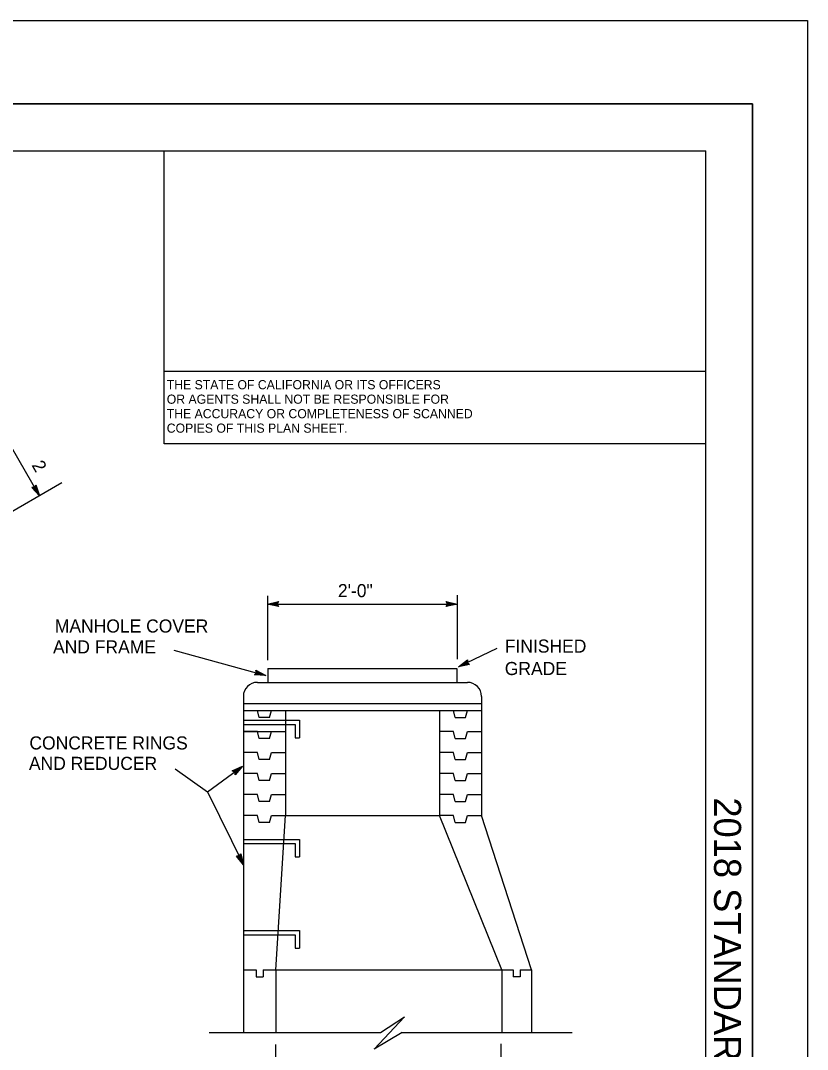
# Model space of a CAD drawing. Extents: x -894 to 866, y -476 to 714.
# Drawn here: x 445 to 866, y 163 to 714 of the extents above; entities that cross this region are included whole.
import ezdxf

# ---------------------------------------------------------------- set-up
doc = ezdxf.new("R2010")
doc.units = 0
for name, color, linetype in [('10 Sheet Format', 7, 'Continuous'), ('12 Coord Grid', 7, 'Continuous'), ('14 Ramp Anno', 7, 'Continuous'), ('41 ContourGrade', 7, 'Continuous'), ('57 Undefined', 7, 'Continuous')]:
    doc.layers.add(name, color=color, linetype=linetype)

msp = doc.modelspace()

# ---------------------------------------------------------------- linework, layer by layer
at = {"layer": '10 Sheet Format'}
for p, q in [((-863.43, 668.96), (836.58, 668.96)), ((836.57, 668.96), (836.57, 668.96)), ((836.58, 668.96), (836.58, -431.04)), ((-813.45, 643.96), (811.55, 643.96)), ((521.55, 487.06), (521.55, 643.96)), ((811.55, -406.04), (811.55, 643.96)), ((811.55, 525.89), (521.55, 525.89)), ((811.55, 487.06), (521.55, 487.06))]:
    msp.add_line(p, q, dxfattribs=at)
for points in [[(-894.04, 713.56), (865.96, 713.56), (865.96, -476.44), (-894.04, -476.44)], [(-863.43, -431.04), (836.58, -431.04), (836.58, 668.96), (-863.43, 668.96)]]:
    msp.add_lwpolyline(points, close=True, dxfattribs=at)
at = {"layer": '12 Coord Grid'}
for p, q in [((454.67, 459.34), (361.87, 620.06)), ((466.64, 466.25), (395.44, 425.14)), ((576.89, 405.87), (576.89, 371.39)), ((678.36, 406.11), (678.36, 371.87)), ((576.89, 401.39), (678.36, 401.39)), ((526.72, 376.78), (575.9, 363.17)), ((699.67, 377.63), (679.17, 367.78)), ((544.7, 300.87), (563.47, 314.63)), ((527.42, 313.18), (544.7, 300.87)), ((544.7, 300.87), (563.95, 261.91)), ((634.03, 163.23), (650.23, 180.59)), ((637.33, 172.22), (650.23, 180.59)), ((545.52, 172.22), (637.33, 172.22)), ((648.88, 172.22), (634.03, 163.23)), ((648.88, 172.22), (739.93, 172.22)), ((581.06, 165.78), (581.06, 135.68)), ((701.69, 166.16), (701.69, 136.06))]:
    msp.add_line(p, q, dxfattribs=at)
for points in [[(452.85, 465.11), (454.67, 459.34), (450.58, 463.8), (450.99, 463.79), (453.98, 460.52), (452.66, 464.76), (452.46, 464.4), (453.31, 461.69), (451.39, 463.78), (451.8, 463.77), (452.63, 462.87), (452.26, 464.05), (452.11, 463.77), (450.58, 463.8), (452.11, 463.77)], [(582.8, 400.08), (576.89, 401.39), (582.8, 402.7), (582.59, 402.35), (578.26, 401.4), (582.59, 400.42), (582.38, 400.77), (579.61, 401.39), (582.38, 402.01), (582.17, 401.66), (580.97, 401.39), (582.17, 401.12), (582.01, 401.39), (582.8, 402.7), (582.01, 401.39)], [(672.45, 402.71), (678.36, 401.39), (672.45, 400.08), (672.66, 400.43), (676.99, 401.39), (672.66, 402.36), (672.87, 402.01), (675.64, 401.4), (672.87, 400.78), (673.08, 401.13), (674.28, 401.4), (673.08, 401.67), (673.24, 401.39), (672.45, 400.08), (673.24, 401.39)], [(685.06, 369.15), (679.17, 367.78), (683.92, 371.52), (683.88, 371.12), (680.4, 368.38), (684.72, 369.38), (684.38, 369.6), (681.62, 368.96), (683.85, 370.71), (683.81, 370.3), (682.84, 369.55), (684.04, 369.83), (683.78, 370), (683.92, 371.52), (683.78, 370)], [(570.56, 366.01), (575.9, 363.17), (569.86, 363.48), (570.16, 363.76), (574.58, 363.53), (570.67, 365.62), (570.78, 365.23), (573.28, 363.9), (570.45, 364.04), (570.75, 364.32), (571.97, 364.26), (570.89, 364.84), (570.97, 364.53), (569.86, 363.48), (570.97, 364.53)], [(557.93, 312.2), (563.47, 314.63), (559.48, 310.08), (559.44, 310.48), (562.37, 313.81), (558.3, 312.04), (558.67, 311.88), (561.27, 313.02), (559.4, 310.89), (559.37, 311.3), (560.18, 312.22), (559.05, 311.72), (559.34, 311.6), (559.48, 310.08), (559.34, 311.6)], [(562.52, 267.78), (563.95, 261.91), (560.16, 266.62), (560.57, 266.59), (563.35, 263.13), (562.3, 267.44), (562.08, 267.1), (562.75, 264.34), (560.98, 266.55), (561.38, 266.52), (562.15, 265.56), (561.86, 266.76), (561.69, 266.49), (560.16, 266.62), (561.69, 266.49)]]:
    msp.add_lwpolyline(points, close=True, dxfattribs=at)
at = {"layer": '41 ContourGrade'}
for p, q in [((577.03, 367.01), (678.28, 367.01)), ((577.03, 367.01), (577.03, 359.51)), ((678.28, 367.01), (678.28, 359.51)), ((571.4, 359.51), (683.9, 359.51)), ((563.9, 352.01), (563.9, 172.22)), ((563.9, 348.26), (691.4, 348.26)), ((691.4, 352.01), (691.4, 288.26)), ((563.9, 344.51), (691.4, 344.51)), ((572.38, 340.76), (571.4, 344.51)), ((577.93, 340.76), (578.91, 344.51)), ((586.4, 344.51), (586.4, 288.26)), ((668.9, 344.51), (668.9, 288.26)), ((677.38, 340.76), (676.4, 344.51)), ((682.93, 340.76), (683.91, 344.51)), ((563.9, 339.26), (593.9, 339.26)), ((563.9, 337.01), (591.65, 337.01)), ((577.93, 340.76), (572.38, 340.76)), ((591.65, 337.01), (591.65, 329.88)), ((593.9, 339.26), (593.9, 329.88)), ((677.38, 340.76), (682.93, 340.76)), ((563.9, 333.26), (586.4, 333.26)), ((571.4, 333.26), (563.91, 333.26)), ((572.38, 329.51), (571.4, 333.26)), ((577.93, 329.51), (578.91, 333.26)), ((578.91, 333.26), (586.41, 333.26)), ((676.4, 333.26), (668.9, 333.26)), ((677.38, 329.51), (676.4, 333.26)), ((682.93, 329.51), (683.91, 333.26)), ((683.91, 333.26), (691.4, 333.26)), ((577.93, 329.51), (572.38, 329.51)), ((591.65, 329.88), (593.9, 329.88)), ((677.38, 329.51), (682.93, 329.51)), ((571.4, 322.01), (563.91, 322.01)), ((572.38, 318.26), (571.4, 322.01)), ((577.93, 318.26), (578.91, 322.01)), ((578.91, 322.01), (586.41, 322.01)), ((676.4, 322.01), (668.9, 322.01)), ((677.38, 318.26), (676.4, 322.01)), ((682.93, 318.26), (683.91, 322.01)), ((683.91, 322.01), (691.4, 322.01)), ((577.93, 318.26), (572.38, 318.26)), ((677.38, 318.26), (682.93, 318.26)), ((571.4, 310.76), (563.91, 310.76)), ((572.38, 307.01), (571.4, 310.76)), ((577.93, 307.01), (578.91, 310.76)), ((578.91, 310.76), (586.41, 310.76)), ((676.4, 310.76), (668.9, 310.76)), ((677.38, 307.01), (676.4, 310.76)), ((682.93, 307.01), (683.91, 310.76)), ((683.91, 310.76), (691.4, 310.76)), ((577.93, 307.01), (572.38, 307.01)), ((677.38, 307.01), (682.93, 307.01)), ((571.4, 299.51), (563.91, 299.51)), ((572.38, 295.76), (571.4, 299.51)), ((577.93, 295.76), (578.91, 299.51)), ((578.91, 299.51), (586.41, 299.51)), ((676.4, 299.51), (668.9, 299.51)), ((677.38, 295.76), (676.4, 299.51)), ((682.93, 295.76), (683.91, 299.51)), ((683.91, 299.51), (691.4, 299.51)), ((577.93, 295.76), (572.38, 295.76)), ((677.38, 295.76), (682.93, 295.76)), ((571.4, 288.26), (563.91, 288.26)), ((572.38, 284.51), (571.4, 288.26)), ((577.93, 284.51), (578.91, 288.26)), ((578.91, 288.26), (586.4, 288.26)), ((581.35, 205.76), (586.4, 288.26)), ((586.4, 288.26), (668.9, 288.26)), ((676.4, 288.26), (668.9, 288.26)), ((702.23, 205.76), (668.9, 288.26)), ((677.38, 284.51), (676.4, 288.26)), ((682.93, 284.51), (683.91, 288.26)), ((683.91, 288.26), (691.4, 288.26)), ((718.21, 205.76), (691.4, 288.26)), ((577.93, 284.51), (572.38, 284.51)), ((677.38, 284.51), (682.93, 284.51)), ((563.9, 275.51), (593.9, 275.51)), ((593.9, 275.51), (593.9, 266.13)), ((563.9, 273.26), (591.65, 273.26)), ((591.65, 273.26), (591.65, 266.13)), ((591.65, 266.13), (593.9, 266.13)), ((563.9, 226.76), (593.9, 226.76)), ((593.9, 226.76), (593.9, 217.38)), ((563.9, 224.51), (591.65, 224.51)), ((591.65, 224.51), (591.65, 217.38)), ((591.65, 217.38), (593.9, 217.38)), ((563.9, 205.76), (570.76, 205.76)), ((570.76, 205.76), (570.76, 202.01)), ((574.51, 205.76), (574.51, 202.01)), ((574.51, 205.76), (581.37, 205.76)), ((581.37, 205.76), (702.23, 205.76)), ((581.37, 205.75), (581.37, 172.22)), ((702.23, 205.76), (702.23, 172.22)), ((702.23, 205.76), (708.37, 205.76)), ((708.37, 205.76), (708.37, 201.95)), ((712.12, 205.76), (712.12, 201.95)), ((712.12, 205.76), (718.21, 205.76)), ((718.21, 205.77), (718.21, 172.22)), ((570.76, 202.01), (574.51, 202.01)), ((712.12, 201.95), (708.37, 201.95))]:
    msp.add_line(p, q, dxfattribs=at)
for centre, start, end in [((571.4, 352.01), 90, 180), ((683.9, 352.01), 0, 90)]:
    msp.add_arc(centre, 7.5, start, end, dxfattribs=at)

# ---------------------------------------------------------------- texts
at = {"layer": '10 Sheet Format'}
for s, p in [('THE STATE OF CALIFORNIA OR ITS OFFICERS', (522.88, 516.32)), ('OR AGENTS SHALL NOT BE RESPONSIBLE FOR', (522.88, 508.57)), ('THE ACCURACY OR COMPLETENESS OF SCANNED', (522.88, 500.82)), ('COPIES OF THIS PLAN SHEET.', (522.88, 493.07))]:
    msp.add_text(s, height=4.9, dxfattribs=at).set_placement(p)
msp.add_text('2018 STANDARD PLAN D91B', height=14.5, rotation=270, dxfattribs=at).set_placement((815.95, 297.98))
at = {"layer": '14 Ramp Anno'}
for s, p in [('2\'-0"', (614.54, 405.1)), ('MANHOLE COVER', (462.96, 386.16)), ('AND FRAME', (461.99, 374.98)), ('FINISHED', (703.9, 375.42)), ('GRADE', (703.9, 363.42)), ('CONCRETE RINGS', (449.35, 323.61)), ('AND REDUCER', (449.1, 312.68))]:
    msp.add_text(s, height=7, dxfattribs=at).set_placement(p)
at = {"layer": '57 Undefined'}
msp.add_text('2', height=7, rotation=300, dxfattribs=at).set_placement((450.34, 475.75))

doc.saveas('drawing.dxf')
